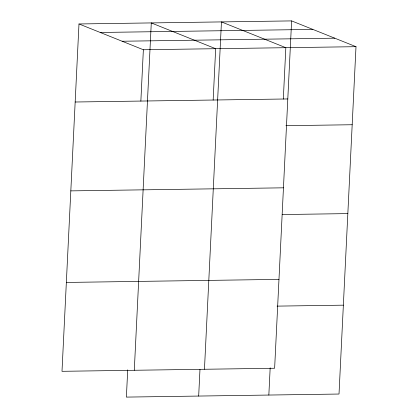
<?xml version="1.0" encoding="UTF-8"?>
<svg xmlns="http://www.w3.org/2000/svg" width="418" height="418" viewBox="0 0 418 418"><rect width="100%" height="100%" fill="white"/><g stroke="black" fill="none" stroke-linecap="round" stroke-linejoin="round"><path stroke-width="0.63" d="M78.986 23.962L62 371.315L274.631 368.253L291.618 20.9L78.986 23.962L143.369 49.747L356 46.685L339.014 394.038L126.382 397.1L127.715 369.857M140.856 101.13L143.369 49.747M134.293 370.27L151.285 22.922L215.667 48.707L213.154 100.09M198.675 396.06L199.976 369.465M204.459 369.261L221.451 21.908L285.834 47.699L283.32 99.082M268.842 395.047L270.174 367.803M100.236 32.473L312.863 29.412M122.124 41.241L334.755 38.179M75.172 102.008L287.798 98.951M285.912 125.687L352.181 124.736M70.825 190.88L283.456 187.818M282.218 214.549L347.839 213.603M66.347 282.443L278.978 279.381M277.087 306.122L343.361 305.166M291.618 20.9L356 46.685"/></g></svg>
